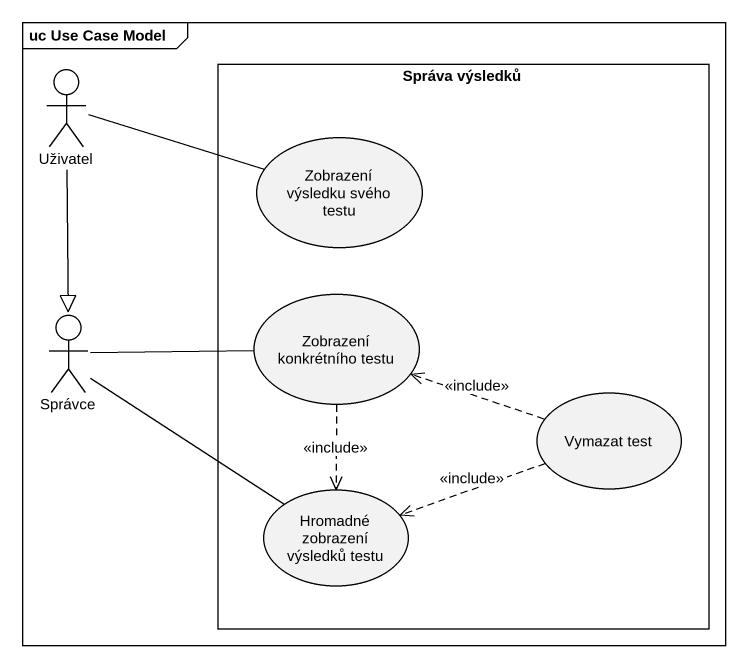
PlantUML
@startuml
mainframe uc Use Case Model
actor Uživatel
rectangle "Správa výsledků" as Správa_výsledků {
  usecase "Zobrazení výsledku svého testu" as Zobrazení_výsledku_svého
  usecase "Zobrazení konkrétního testu" as Zobrazení_konkrétního_testu
  usecase "Vymazat test" as Vymazat_test
  usecase "Hromadné zobrazení výsledků testu" as Hromadné_zobrazení_výsledků
}
actor Správce
Uživatel -right- Zobrazení_výsledku_svého
Uživatel --|> Správce
Zobrazení_konkrétního_testu ..> Hromadné_zobrazení_výsledků : <<include>>
Správce -right- Zobrazení_konkrétního_testu
Správce -- Hromadné_zobrazení_výsledků
Vymazat_test .left.> Zobrazení_konkrétního_testu : <<include>>
Vymazat_test .left.> Hromadné_zobrazení_výsledků : <<include>>
@enduml
